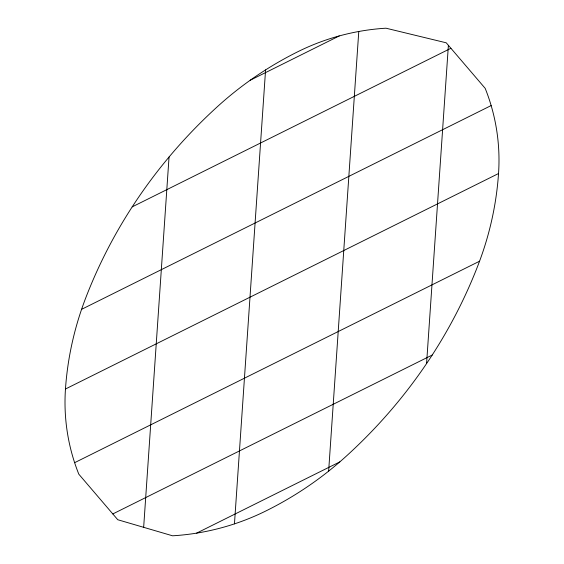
<?xml version="1.0" encoding="UTF-8"?>
<svg xmlns="http://www.w3.org/2000/svg" width="564" height="564" viewBox="0 0 564 564"><rect width="100%" height="100%" fill="white"/><g stroke="black" fill="none" stroke-linecap="round" stroke-linejoin="round"><path stroke-width="0.85" d="M143.658 527.326L169.045 157.018M234.455 523.878L265.581 69.908M328.636 471.151L358.774 31.485M426.574 363.576L448.394 45.324M250.197 80.243L339.26 35.934M132.188 206.875L450.925 48.292M81.583 309.34L491.145 105.56M65.466 389.005L498.534 173.536A216.618 204.323 -15.4 0 0 485.188 88.358L446.237 42.808L385.98 28.2A216.618 204.323 -15.4 0 0 297.736 51.775A339.26 319.999 -15.4 0 0 217.605 106.483A512.528 483.433 -15.4 0 0 85.707 297.982A339.26 319.999 -15.4 0 0 65.466 389.005A216.618 204.323 -15.4 0 0 78.812 474.183L117.763 519.733L172.563 535.8A230.013 216.95 -15.4 0 0 266.264 510.772A339.26 319.999 -15.4 0 0 346.395 456.057A512.528 483.433 -15.4 0 0 478.293 264.558A339.26 319.999 -15.4 0 0 498.534 173.536M74.631 462.684L479.555 261.217M112.814 513.945L432.228 355.024M196.632 533.135L339.81 461.895"/></g></svg>
